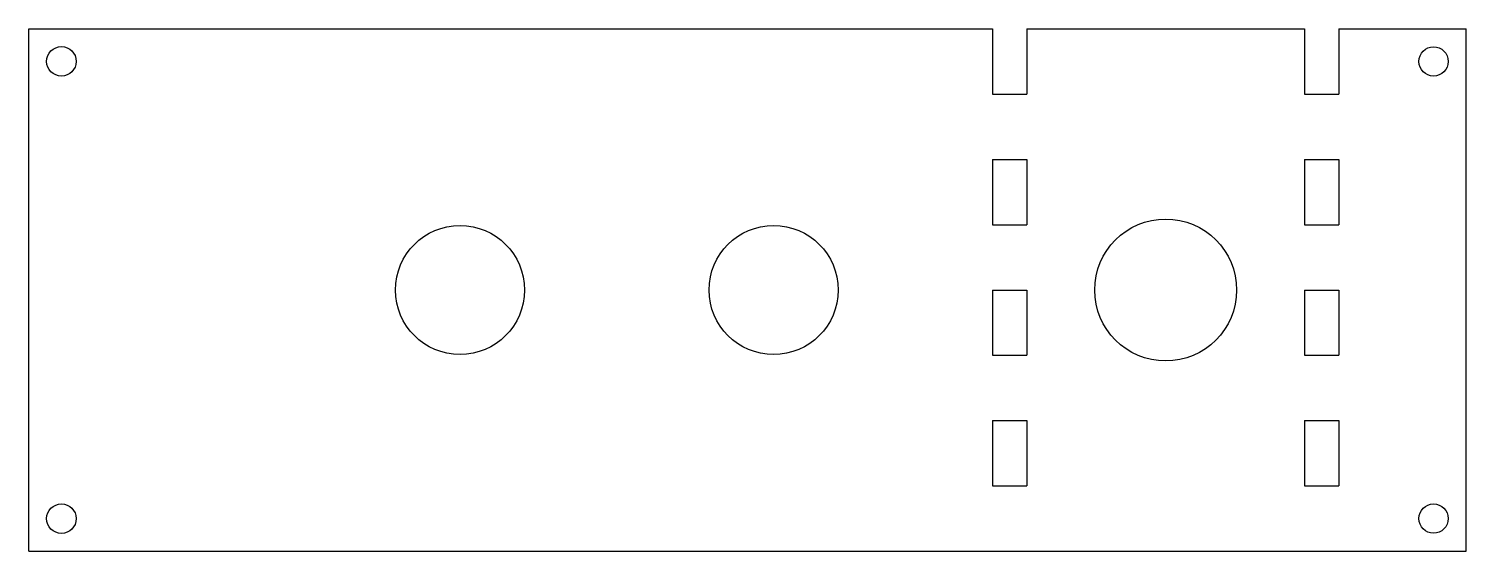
# Model space of a CAD drawing. Header units: millimetres. Extents: x 0 to 110, y 0 to 40.
import ezdxf

# ---------------------------------------------------------------- set-up
doc = ezdxf.new("R2010")
doc.units = ezdxf.units.MM

msp = doc.modelspace()

# ---------------------------------------------------------------- linework, layer by layer
at = {"color": 7, "linetype": 'Continuous', "lineweight": 25}
for p, q in [((0, 0), (0, 40)), ((0, 40), (73.75, 40)), ((73.75, 40), (73.75, 35)), ((76.37, 40), (76.37, 35)), ((76.37, 40), (97.63, 40)), ((97.63, 40), (97.63, 35)), ((100.25, 40), (100.25, 35)), ((100.25, 40), (110, 40)), ((110, 0), (110, 40)), ((73.75, 35), (76.37, 35)), ((97.63, 35), (100.25, 35)), ((73.75, 30), (73.75, 25)), ((73.75, 30), (76.37, 30)), ((76.37, 30), (76.37, 25)), ((97.63, 30), (97.63, 25)), ((97.63, 30), (100.25, 30)), ((100.25, 30), (100.25, 25)), ((73.75, 25), (76.37, 25)), ((97.63, 25), (100.25, 25)), ((73.75, 20), (73.75, 15)), ((73.75, 20), (76.37, 20)), ((76.37, 20), (76.37, 15)), ((97.63, 20), (97.63, 15)), ((97.63, 20), (100.25, 20)), ((100.25, 20), (100.25, 15)), ((73.75, 15), (76.37, 15)), ((97.63, 15), (100.25, 15)), ((73.75, 10), (73.75, 5)), ((73.75, 10), (76.37, 10)), ((76.37, 10), (76.37, 5)), ((97.63, 10), (97.63, 5)), ((97.63, 10), (100.25, 10)), ((100.25, 10), (100.25, 5)), ((73.75, 5), (76.37, 5)), ((97.63, 5), (100.25, 5)), ((0, 0), (110, 0))]:
    msp.add_line(p, q, dxfattribs=at)
for centre, radius in [((2.5, 37.5), 1.13), ((107.5, 37.5), 1.12), ((87, 20), 5.43), ((33, 20), 4.94), ((57, 20), 4.94), ((2.5, 2.5), 1.13), ((107.5, 2.5), 1.12)]:
    msp.add_circle(centre, radius, dxfattribs=at)

doc.saveas('drawing.dxf')
